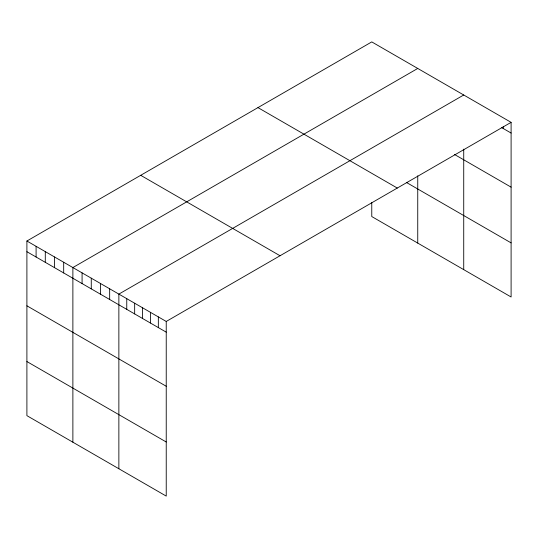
<?xml version="1.0" encoding="UTF-8"?>
<svg xmlns="http://www.w3.org/2000/svg" width="538" height="538" viewBox="0 0 538 538"><rect width="100%" height="100%" fill="white"/><g stroke="black" fill="none" stroke-linecap="round" stroke-linejoin="round"><path stroke-width="0.81" d="M511.1 122.348L166.235 321.455L166.235 496.097L26.9 415.652L26.9 241.011L371.765 41.903L511.1 122.348L511.1 296.989L371.765 216.545L371.765 202.611M417.744 68.454L72.879 267.561L72.879 442.196M463.729 94.997L118.864 294.104L118.864 468.746M501.766 127.661L511.1 133.047M454.529 154.487L511.1 187.15M406.425 182.456L511.1 242.887M257.958 107.607L397.293 188.058M140.707 175.307L280.042 255.752M26.9 241.011L166.235 321.455M26.9 251.71L166.235 332.154M26.9 305.813L166.235 386.257M26.9 361.549L166.235 441.994M503.205 126.847L503.205 128.488M463.729 149.14L463.729 269.639M417.744 175.832L417.744 243.089M158.34 316.895L158.34 327.595M150.445 312.336L150.445 323.035M142.55 307.783L142.55 318.483M134.655 303.224L134.655 313.923M126.76 298.664L126.76 309.363M109.665 288.792L109.665 299.491M100.472 283.486L100.472 294.185M91.272 278.173L91.272 288.872M82.079 272.867L82.079 283.566M63.686 262.248L63.686 272.948M54.486 256.942L54.486 267.642M45.293 251.629L45.293 262.329M36.093 246.323L36.093 257.023"/></g></svg>
